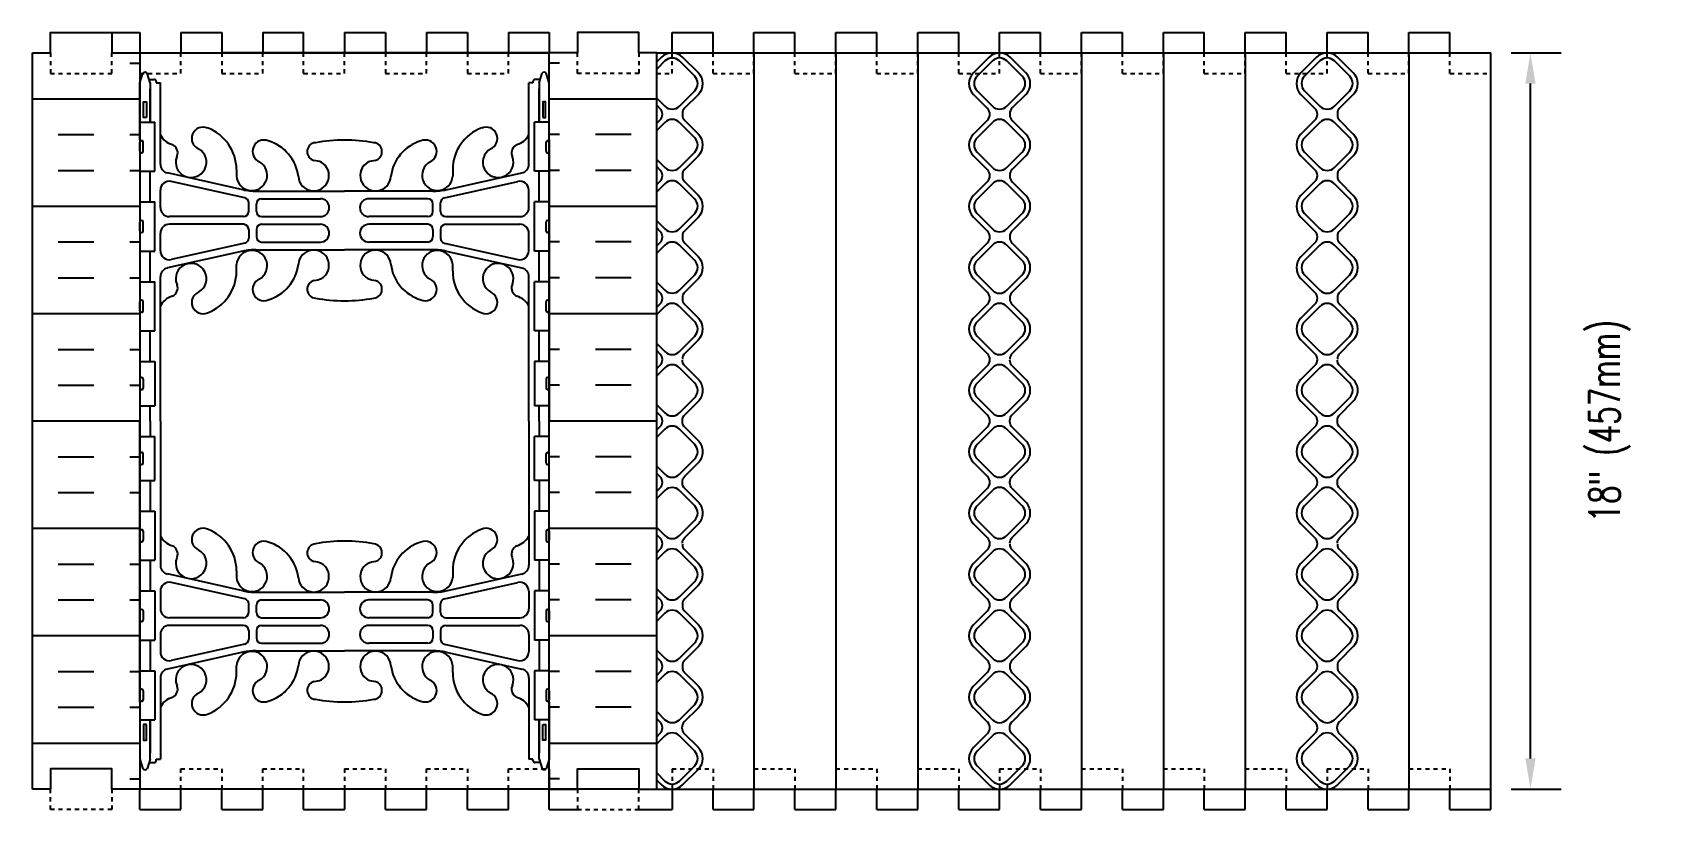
# Model space of a CAD drawing. Header units: inches. Extents: x 307.5 to 354.7, y 90.3 to 146.9.
# Drawn here: x 313.96 to 353.6, y 127.87 to 146.87 of the extents above; entities that cross this region are included whole.
import ezdxf

# ---------------------------------------------------------------- set-up
doc = ezdxf.new("R2010")
doc.units = ezdxf.units.IN
doc.header["$MEASUREMENT"] = 0
doc.linetypes.add('DASHED2', pattern=[0.375, 0.25, -0.125])
for name, color, linetype in [('HATCH', 12, 'Continuous'), ('line25', 2, 'Continuous'), ('LINE50', 5, 'Continuous'), ('LINE8', 8, 'Continuous'), ('LINE9', 9, 'Continuous'), ('TEXT', 4, 'Continuous'), ('Web_Edge', 9, 'Continuous')]:
    doc.layers.add(name, color=color, linetype=linetype)
doc.styles.add('DIM', font='romans.shx', dxfattribs={"width": 0.7})
doc.dimstyles.new('ext_8', dxfattribs={"dimscale": 8, "dimtxt": 0.09375, "dimasz": 0.09375, "dimexe": 0.09375, "dimexo": 0.0625, "dimgap": 0.0625, "dimtad": 1, "dimdec": 1, "dimzin": 3, "dimdsep": 46, "dimlunit": 4, "dimtxsty": 'DIM', "dimcen": 0.09, "dimdle": 0.09375, "dimclrt": 4, "dimadec": 0, "dimazin": 0, "dimtfac": 1, "dimtdec": 1, "dimtmove": 2, "dimatfit": 3, "dimfxl": 0, "dimfrac": 2, "dimtolj": 1, "dimtzin": 0, "dimarcsym": 0})

# ---------------------------------------------------------------- blocks, each defined once
blk = doc.blocks.new('*D25')
at = {"layer": 'Defpoints', "color": 0}
for p in [(349.581, 146.367), (350.548, 146.367), (349.581, 128.367)]:
    blk.add_point(p, dxfattribs=at)
at = {"layer": 'TEXT', "color": 0, "lineweight": -2}
for p, q in [((350.081, 146.367), (351.298, 146.367)), ((350.548, 129.117), (350.548, 145.617)), ((350.081, 128.367), (351.298, 128.367))]:
    blk.add_line(p, q, dxfattribs=at)
at = {"layer": 'TEXT', "color": 0}
for points in [[(350.423, 145.617), (350.673, 145.617), (350.548, 146.367)], [(350.423, 129.117), (350.673, 129.117), (350.548, 128.367)]]:
    blk.add_solid(points, dxfattribs=at)
at = {"layer": 'TEXT', "color": 4, "insert": (352.485, 137.367), "char_height": 0.75, "attachment_point": 5, "rotation": 90, "style": 'DIM'}
blk.add_mtext('\\A1;18" (457mm)', dxfattribs=at)
blk = doc.blocks.new('WEB_INSERT_FRONT')
for p, q in [((-0.265, 8.89), (-0.64, 8.515)), ((0.64, 8.515), (0.265, 8.89)), ((-0.64, 7.985), (-0.297, 7.641)), ((0.309, 7.653), (0.64, 7.985)), ((-0.297, 7.359), (-0.64, 7.015)), ((0.25, 7.512), (0.25, 7.488)), ((0.64, 7.015), (0.309, 7.347)), ((-0.64, 6.485), (-0.297, 6.141)), ((0.309, 6.153), (0.64, 6.485)), ((0.25, 6.012), (0.25, 5.988)), ((-0.297, 5.859), (-0.64, 5.515)), ((0.64, 5.515), (0.309, 5.847)), ((-0.64, 4.985), (-0.297, 4.641)), ((0.309, 4.653), (0.64, 4.985)), ((0.25, 4.512), (0.25, 4.488)), ((-0.297, 4.359), (-0.64, 4.015)), ((0.64, 4.015), (0.309, 4.347)), ((-0.297, 3.141), (-0.64, 3.485)), ((0.309, 3.153), (0.64, 3.485)), ((-0.297, 2.859), (-0.64, 2.515)), ((0.25, 3.012), (0.25, 2.988)), ((0.64, 2.515), (0.309, 2.847)), ((-0.64, 1.985), (-0.297, 1.641)), ((0.309, 1.653), (0.64, 1.985)), ((-0.297, 1.359), (-0.64, 1.015)), ((-0.64, 0.485), (-0.297, 0.141)), ((-0.297, -0.141), (-0.64, -0.485)), ((-0.64, -1.015), (-0.297, -1.359)), ((-0.297, -1.641), (-0.64, -1.985)), ((-0.64, -2.515), (-0.297, -2.859)), ((-0.297, -3.141), (-0.64, -3.485)), ((0.64, -3.485), (0.309, -3.153)), ((-0.64, -4.015), (-0.297, -4.359)), ((0.309, -4.347), (0.64, -4.015)), ((-0.297, -4.641), (-0.64, -4.985)), ((0.25, -4.488), (0.25, -4.512)), ((0.64, -4.985), (0.309, -4.653)), ((-0.64, -5.515), (-0.297, -5.859)), ((0.309, -5.847), (0.64, -5.515)), ((-0.297, -6.141), (-0.64, -6.485)), ((0.25, -5.988), (0.25, -6.012)), ((0.64, -6.485), (0.309, -6.153)), ((-0.64, -7.015), (-0.297, -7.359)), ((0.297, -7.359), (0.64, -7.015)), ((-0.297, -7.641), (-0.64, -7.985)), ((0.64, -7.985), (0.297, -7.641)), ((-0.64, -8.515), (-0.265, -8.89)), ((0.265, -8.89), (0.64, -8.515))]:
    blk.add_line(p, q)
for points in [[(-0.552, 8.073), (-0.177, 7.698, 0.414214), (0.177, 7.698), (0.552, 8.073, 0.414214), (0.552, 8.427), (0.177, 8.802, 0.414214), (-0.177, 8.802), (-0.552, 8.427, 0.414214)], [(-0.552, 6.573), (-0.177, 6.198, 0.414214), (0.177, 6.198), (0.552, 6.573, 0.414214), (0.552, 6.927), (0.177, 7.302, 0.414214), (-0.177, 7.302), (-0.552, 6.927, 0.414214)], [(-0.552, 5.073), (-0.177, 4.698, 0.414214), (0.177, 4.698), (0.552, 5.073, 0.414214), (0.552, 5.427), (0.177, 5.802, 0.414214), (-0.177, 5.802), (-0.552, 5.427, 0.414214)], [(-0.552, 3.573), (-0.177, 3.198, 0.414214), (0.177, 3.198), (0.552, 3.573, 0.414214), (0.552, 3.927), (0.177, 4.302, 0.414214), (-0.177, 4.302), (-0.552, 3.927, 0.414214)], [(-0.552, 3.573), (-0.177, 3.198, 0.414214), (0.177, 3.198), (0.552, 3.573, 0.414214), (0.552, 3.927), (0.177, 4.302, 0.414214), (-0.177, 4.302), (-0.552, 3.927, 0.414214)], [(-0.552, 2.073), (-0.177, 1.698, 0.414214), (0.177, 1.698), (0.552, 2.073, 0.414214), (0.552, 2.427), (0.177, 2.802, 0.414214), (-0.177, 2.802), (-0.552, 2.427, 0.414214)], [(-0.552, 0.573), (-0.177, 0.198, 0.414214), (0.177, 0.198), (0.552, 0.573, 0.414214), (0.552, 0.927), (0.177, 1.302, 0.414214), (-0.177, 1.302), (-0.552, 0.927, 0.414214)], [(-0.552, -0.927), (-0.177, -1.302, 0.414214), (0.177, -1.302), (0.552, -0.927, 0.414214), (0.552, -0.573), (0.177, -0.198, 0.414214), (-0.177, -0.198), (-0.552, -0.573, 0.414214)], [(-0.552, -2.427), (-0.177, -2.802, 0.414214), (0.177, -2.802), (0.552, -2.427, 0.414214), (0.552, -2.073), (0.177, -1.698, 0.414214), (-0.177, -1.698), (-0.552, -2.073, 0.414214)], [(-0.552, -3.927), (-0.177, -4.302, 0.414214), (0.177, -4.302), (0.552, -3.927, 0.414214), (0.552, -3.573), (0.177, -3.198, 0.414214), (-0.177, -3.198), (-0.552, -3.573, 0.414214)], [(-0.552, -5.427), (-0.177, -5.802, 0.414214), (0.177, -5.802), (0.552, -5.427, 0.414214), (0.552, -5.073), (0.177, -4.698, 0.414214), (-0.177, -4.698), (-0.552, -5.073, 0.414214)], [(-0.552, -6.927), (-0.177, -7.302, 0.414214), (0.177, -7.302), (0.552, -6.927, 0.414214), (0.552, -6.573), (0.177, -6.198, 0.414214), (-0.177, -6.198), (-0.552, -6.573, 0.414214)], [(-0.552, -8.427), (-0.177, -8.802, 0.414214), (0.177, -8.802), (0.552, -8.427, 0.414214), (0.552, -8.073), (0.177, -7.698, 0.414214), (-0.177, -7.698), (-0.552, -8.073, 0.414214)]]:
    blk.add_lwpolyline(points, format="xyb", close=True)
blk.add_lwpolyline([(0.25, -2.988, -0.198912), (0.309, -2.847), (0.64, -2.515, 0.414214), (0.64, -1.985), (0.309, -1.653, -0.198912), (0.25, -1.512), (0.25, -1.488, -0.198912), (0.309, -1.347), (0.64, -1.015, 0.414214), (0.64, -0.485), (0.309, -0.153, -0.198912), (0.25, -0.012), (0.25, 0.012, -0.198912), (0.309, 0.153), (0.64, 0.485, 0.414214), (0.64, 1.015), (0.309, 1.347, -0.198912), (0.25, 1.488)], format="xyb")
for centre, radius, start, end in [((0, 8.625), 0.375, 45, 135), ((-0.375, 8.25), 0.375, 135, 225), ((0.375, 8.25), 0.375, 315, 45), ((-0.438, 7.5), 0.2, 315, 45), ((0.45, 7.512), 0.2, 135, 180), ((0.45, 7.488), 0.2, 180, 225), ((-0.375, 6.75), 0.375, 135, 225), ((0.375, 6.75), 0.375, 315, 45), ((-0.438, 6), 0.2, 315, 45), ((0.45, 6.012), 0.2, 135, 180), ((0.45, 5.988), 0.2, 180, 225), ((-0.375, 5.25), 0.375, 135, 225), ((0.375, 5.25), 0.375, 315, 45), ((-0.438, 4.5), 0.2, 315, 45), ((0.45, 4.512), 0.2, 135, 180), ((0.45, 4.488), 0.2, 180, 225), ((-0.375, 3.75), 0.375, 135, 225), ((0.375, 3.75), 0.375, 315, 45), ((-0.438, 3), 0.2, 315, 45), ((0.45, 3.012), 0.2, 135, 180), ((0.45, 2.988), 0.2, 180, 225), ((-0.375, 2.25), 0.375, 135, 225), ((0.375, 2.25), 0.375, 315, 45), ((-0.438, 1.5), 0.2, 315, 45), ((0.45, 1.512), 0.2, 135, 180), ((-0.375, 0.75), 0.375, 135, 225), ((-0.438, 0), 0.2, 315, 45), ((-0.375, -0.75), 0.375, 135, 225), ((-0.438, -1.5), 0.2, 315, 45), ((-0.375, -2.25), 0.375, 135, 225), ((-0.438, -3), 0.2, 315, 45), ((0.45, -3.012), 0.2, 180, 225), ((-0.375, -3.75), 0.375, 135, 225), ((0.375, -3.75), 0.375, 315, 45), ((-0.438, -4.5), 0.2, 315, 45), ((0.45, -4.488), 0.2, 135, 180), ((0.45, -4.512), 0.2, 180, 225), ((-0.375, -5.25), 0.375, 135, 225), ((0.375, -5.25), 0.375, 315, 45), ((-0.438, -6), 0.2, 315, 45), ((0.45, -5.988), 0.2, 135, 180), ((0.45, -6.012), 0.2, 180, 225), ((-0.375, -6.75), 0.375, 135, 225), ((0.375, -6.75), 0.375, 315, 45), ((-0.438, -7.5), 0.2, 315, 45), ((0.438, -7.5), 0.2, 135, 225), ((-0.375, -8.25), 0.375, 135, 225), ((0.375, -8.25), 0.375, 315, 45), ((0, -8.625), 0.375, 225, 315)]:
    blk.add_arc(centre, radius, start, end)

msp = doc.modelspace()

# ---------------------------------------------------------------- hatches: boundary and pattern name
at = {"layer": 'HATCH'}
h = msp.add_hatch(dxfattribs=at)
h.set_pattern_fill('INSUL', color=256, scale=7, style=0)
h.set_pattern_definition([(0, (321.5814, 137.3672), (0, 2.625), []), (0, (321.5814, 138.2422), (0, 2.625), [0.875, -0.875]), (0, (321.5814, 139.1172), (0, 2.625), [0.875, -0.875])])
h.paths.add_polyline_path([(316.581, 146.367), (315.894, 146.367), (315.894, 145.867), (314.394, 145.867), (314.394, 146.367), (313.956, 146.367), (313.956, 128.367), (314.394, 128.367), (314.394, 128.867), (315.894, 128.867), (315.894, 128.367), (316.581, 128.367)])
h = msp.add_hatch(dxfattribs=at)
h.set_pattern_fill('INSUL', color=256, scale=7, angle=180, style=0)
h.set_pattern_definition([(180, (321.5814, 137.3672), (-3e-16, -2.625), []), (180, (321.5814, 136.4922), (-3e-16, -2.625), [0.875, -0.875]), (180, (321.5814, 135.6172), (-3e-16, -2.625), [0.875, -0.875])])
h.paths.add_polyline_path([(326.581, 128.367), (327.269, 128.367), (327.269, 128.867), (328.769, 128.867), (328.769, 128.367), (329.206, 128.367), (329.206, 146.367), (328.769, 146.367), (328.769, 145.867), (327.269, 145.867), (327.269, 146.367), (326.581, 146.367)])

# ---------------------------------------------------------------- linework, layer by layer
for p, q in [((316.581, 146.367), (326.581, 146.367)), ((326.581, 146.367), (318.581, 146.367)), ((329.316, 146.257), (329.206, 146.148)), ((330.222, 145.882), (329.847, 146.257)), ((329.89, 145.02), (330.222, 145.352)), ((329.206, 145.087), (329.285, 145.009)), ((329.285, 144.726), (329.206, 144.648)), ((329.831, 144.879), (329.831, 144.855)), ((330.222, 144.382), (329.89, 144.714)), ((329.206, 143.587), (329.285, 143.509)), ((329.89, 143.52), (330.222, 143.852)), ((329.285, 143.226), (329.206, 143.148)), ((329.831, 143.379), (329.831, 143.355)), ((330.222, 142.882), (329.89, 143.214)), ((329.89, 142.02), (330.222, 142.352)), ((329.206, 142.087), (329.285, 142.009)), ((329.285, 141.726), (329.206, 141.648)), ((329.831, 141.879), (329.831, 141.855)), ((330.222, 141.382), (329.89, 141.714)), ((329.89, 140.52), (330.222, 140.852)), ((329.285, 140.509), (329.206, 140.587)), ((329.831, 140.379), (329.831, 140.355)), ((329.285, 140.226), (329.206, 140.148)), ((330.222, 139.882), (329.89, 140.214)), ((329.89, 139.02), (330.222, 139.352)), ((329.206, 139.087), (329.285, 139.009)), ((329.285, 138.726), (329.206, 138.648)), ((329.206, 137.587), (329.285, 137.509)), ((329.285, 137.226), (329.206, 137.148)), ((329.206, 136.087), (329.285, 136.009)), ((329.285, 135.726), (329.206, 135.648)), ((329.206, 134.587), (329.285, 134.509)), ((329.285, 134.226), (329.206, 134.148)), ((330.222, 133.882), (329.89, 134.214)), ((329.89, 133.02), (330.222, 133.352)), ((329.206, 133.087), (329.285, 133.009)), ((329.831, 132.879), (329.831, 132.855)), ((329.285, 132.726), (329.206, 132.648)), ((330.222, 132.382), (329.89, 132.714)), ((329.89, 131.52), (330.222, 131.852)), ((329.206, 131.587), (329.285, 131.509)), ((329.831, 131.379), (329.831, 131.355)), ((329.285, 131.226), (329.206, 131.148)), ((330.222, 130.882), (329.89, 131.214)), ((329.206, 130.087), (329.285, 130.009)), ((329.878, 130.009), (330.222, 130.352)), ((329.285, 129.726), (329.206, 129.648)), ((330.222, 129.382), (329.878, 129.726)), ((329.206, 128.587), (329.316, 128.477)), ((329.847, 128.477), (330.222, 128.852)), ((326.581, 128.367), (316.581, 128.367)), ((328.769, 128.367), (318.581, 128.367))]:
    msp.add_line(p, q, dxfattribs=at)
for points in [[(329.206, 145.264), (329.405, 145.065, 0.414214), (329.758, 145.065), (330.133, 145.44, 0.414214), (330.133, 145.794), (329.758, 146.169, 0.414214), (329.405, 146.169), (329.206, 145.971)], [(329.206, 143.764), (329.405, 143.565, 0.414214), (329.758, 143.565), (330.133, 143.94, 0.414214), (330.133, 144.294), (329.758, 144.669, 0.414214), (329.405, 144.669), (329.206, 144.471)], [(329.206, 142.264), (329.405, 142.065, 0.414214), (329.758, 142.065), (330.133, 142.44, 0.414214), (330.133, 142.794), (329.758, 143.169, 0.414214), (329.405, 143.169), (329.206, 142.971)], [(329.206, 140.764), (329.405, 140.565, 0.414214), (329.758, 140.565), (330.133, 140.94, 0.414214), (330.133, 141.294), (329.758, 141.669, 0.414214), (329.405, 141.669), (329.206, 141.471)], [(329.206, 140.764), (329.405, 140.565, 0.414214), (329.758, 140.565), (330.133, 140.94, 0.414214), (330.133, 141.294), (329.758, 141.669, 0.414214), (329.405, 141.669), (329.206, 141.471)], [(329.206, 139.264), (329.405, 139.065, 0.414214), (329.758, 139.065), (330.133, 139.44, 0.414214), (330.133, 139.794), (329.758, 140.169, 0.414214), (329.405, 140.169), (329.206, 139.971)], [(329.831, 134.379, -0.198912), (329.89, 134.52), (330.222, 134.852, 0.414214), (330.222, 135.382), (329.89, 135.714, -0.198912), (329.831, 135.855), (329.831, 135.879, -0.198912), (329.89, 136.02), (330.222, 136.352, 0.414214), (330.222, 136.882), (329.89, 137.214, -0.198912), (329.831, 137.355), (329.831, 137.379, -0.198912), (329.89, 137.52), (330.222, 137.852, 0.414214), (330.222, 138.382), (329.89, 138.714, -0.198912), (329.831, 138.855)], [(329.206, 137.764), (329.405, 137.565, 0.414214), (329.758, 137.565), (330.133, 137.94, 0.414214), (330.133, 138.294), (329.758, 138.669, 0.414214), (329.405, 138.669), (329.206, 138.471)], [(329.206, 136.264), (329.405, 136.065, 0.414214), (329.758, 136.065), (330.133, 136.44, 0.414214), (330.133, 136.794), (329.758, 137.169, 0.414214), (329.405, 137.169), (329.206, 136.971)], [(329.206, 134.764), (329.405, 134.565, 0.414214), (329.758, 134.565), (330.133, 134.94, 0.414214), (330.133, 135.294), (329.758, 135.669, 0.414214), (329.405, 135.669), (329.206, 135.471)], [(329.206, 133.264), (329.405, 133.065, 0.414214), (329.758, 133.065), (330.133, 133.44, 0.414214), (330.133, 133.794), (329.758, 134.169, 0.414214), (329.405, 134.169), (329.206, 133.971)], [(329.206, 131.764), (329.405, 131.565, 0.414214), (329.758, 131.565), (330.133, 131.94, 0.414214), (330.133, 132.294), (329.758, 132.669, 0.414214), (329.405, 132.669), (329.206, 132.471)], [(329.206, 130.264), (329.405, 130.065, 0.414214), (329.758, 130.065), (330.133, 130.44, 0.414214), (330.133, 130.794), (329.758, 131.169, 0.414214), (329.405, 131.169), (329.206, 130.971)], [(329.206, 128.764), (329.405, 128.565, 0.414214), (329.758, 128.565), (330.133, 128.94, 0.414214), (330.133, 129.294), (329.758, 129.669, 0.414214), (329.405, 129.669), (329.206, 129.471)]]:
    msp.add_lwpolyline(points, format="xyb", dxfattribs=at)
for centre, radius, start, end in [((329.581, 145.992), 0.375, 45, 135), ((329.956, 145.617), 0.375, 315, 45), ((329.143, 144.867), 0.2, 315, 45), ((330.031, 144.879), 0.2, 135, 180), ((330.031, 144.855), 0.2, 180, 225), ((329.956, 144.117), 0.375, 315, 45), ((329.143, 143.367), 0.2, 315, 45), ((330.031, 143.379), 0.2, 135, 180), ((330.031, 143.355), 0.2, 180, 225), ((329.956, 142.617), 0.375, 315, 45), ((329.143, 141.867), 0.2, 315, 45), ((330.031, 141.879), 0.2, 135, 180), ((330.031, 141.855), 0.2, 180, 225), ((329.956, 141.117), 0.375, 315, 45), ((329.143, 140.367), 0.2, 315, 45), ((330.031, 140.379), 0.2, 135, 180), ((330.031, 140.355), 0.2, 180, 225), ((329.956, 139.617), 0.375, 315, 45), ((329.143, 138.867), 0.2, 315, 45), ((330.031, 138.879), 0.2, 135, 180), ((329.143, 137.367), 0.2, 315, 45), ((329.143, 135.867), 0.2, 315, 45), ((329.143, 134.367), 0.2, 315, 45), ((330.031, 134.355), 0.2, 180, 225), ((329.956, 133.617), 0.375, 315, 45), ((329.143, 132.867), 0.2, 315, 45), ((330.031, 132.879), 0.2, 135, 180), ((330.031, 132.855), 0.2, 180, 225), ((329.956, 132.117), 0.375, 315, 45), ((329.143, 131.367), 0.2, 315, 45), ((330.031, 131.379), 0.2, 135, 180), ((330.031, 131.355), 0.2, 180, 225), ((329.956, 130.617), 0.375, 315, 45), ((329.143, 129.867), 0.2, 315, 45), ((330.02, 129.867), 0.2, 135, 225), ((329.956, 129.117), 0.375, 315, 45), ((329.581, 128.742), 0.375, 225, 315)]:
    msp.add_arc(centre, radius, start, end, dxfattribs=at)
at = {"layer": 'line25'}
for p, q in [((316.581, 146.367), (316.581, 128.367)), ((326.581, 128.367), (326.581, 146.367)), ((331.581, 146.367), (331.581, 128.367)), ((333.581, 146.367), (333.581, 128.367)), ((335.581, 146.367), (335.581, 128.367)), ((339.581, 146.367), (339.581, 128.367)), ((341.581, 146.367), (341.581, 128.367)), ((343.581, 146.367), (343.581, 128.367)), ((347.581, 146.367), (347.581, 128.367)), ((316.581, 144.672), (316.946, 144.672)), ((316.946, 143.472), (316.946, 144.672)), ((326.581, 144.672), (326.216, 144.672)), ((326.216, 143.472), (326.216, 144.672)), ((316.581, 143.472), (316.946, 143.472)), ((326.581, 143.472), (326.216, 143.472)), ((316.581, 142.722), (316.946, 142.722)), ((316.946, 141.522), (316.946, 142.722)), ((326.581, 142.722), (326.216, 142.722)), ((326.216, 141.522), (326.216, 142.722)), ((316.581, 141.522), (316.946, 141.522)), ((326.581, 141.522), (326.216, 141.522)), ((316.581, 140.772), (316.946, 140.772)), ((316.946, 139.572), (316.946, 140.772)), ((326.581, 140.772), (326.216, 140.772)), ((326.216, 139.572), (326.216, 140.772)), ((316.581, 139.572), (316.946, 139.572)), ((326.581, 139.572), (326.216, 139.572)), ((316.581, 138.822), (316.946, 138.822)), ((316.946, 138.822), (316.946, 137.742)), ((326.581, 138.822), (326.216, 138.822)), ((326.216, 138.822), (326.216, 137.742)), ((316.581, 137.742), (316.946, 137.742)), ((326.581, 137.742), (326.216, 137.742)), ((316.581, 136.992), (316.946, 136.992)), ((316.946, 135.912), (316.946, 136.992)), ((326.581, 136.992), (326.216, 136.992)), ((326.216, 135.912), (326.216, 136.992)), ((316.581, 135.912), (316.946, 135.912)), ((326.581, 135.912), (326.216, 135.912)), ((316.581, 135.162), (316.946, 135.162)), ((316.946, 135.162), (316.946, 133.962)), ((326.581, 135.162), (326.216, 135.162)), ((326.216, 135.162), (326.216, 133.962)), ((316.581, 133.962), (316.946, 133.962)), ((326.581, 133.962), (326.216, 133.962)), ((316.581, 133.212), (316.946, 133.212)), ((316.946, 133.212), (316.946, 132.012)), ((326.581, 133.212), (326.216, 133.212)), ((326.216, 133.212), (326.216, 132.012)), ((316.581, 132.012), (316.946, 132.012)), ((326.581, 132.012), (326.216, 132.012)), ((316.581, 131.262), (316.946, 131.262)), ((316.946, 131.262), (316.946, 130.062)), ((326.581, 131.262), (326.216, 131.262)), ((326.216, 131.262), (326.216, 130.062)), ((316.581, 130.062), (316.946, 130.062)), ((326.581, 130.062), (326.216, 130.062))]:
    msp.add_line(p, q, dxfattribs=at)
at = {"layer": 'LINE50'}
for p, q in [((313.956, 128.367), (313.956, 146.367)), ((329.206, 146.367), (349.581, 146.367)), ((329.206, 128.367), (329.206, 146.367)), ((329.206, 128.367), (329.206, 146.367)), ((349.581, 128.367), (349.581, 146.367)), ((329.206, 128.367), (349.581, 128.367))]:
    msp.add_line(p, q, dxfattribs=at)
for points in [[(313.956, 146.367), (314.394, 146.367), (314.394, 146.867), (315.894, 146.867), (315.894, 146.367), (316.581, 146.367)], [(329.206, 146.367), (328.769, 146.367), (328.769, 146.867), (327.269, 146.867), (327.269, 146.367), (326.581, 146.367)], [(316.581, 128.367), (315.894, 128.367), (315.894, 128.867), (314.394, 128.867), (314.394, 128.367), (313.956, 128.367)], [(326.581, 128.367), (327.269, 128.367), (327.269, 128.867), (328.769, 128.867), (328.769, 128.367), (329.206, 128.367)]]:
    msp.add_lwpolyline(points, dxfattribs=at)
at = {"layer": 'LINE8'}
for p, q in [((315.894, 146.867), (316.581, 146.867)), ((316.581, 146.867), (316.581, 146.367)), ((317.581, 146.867), (318.581, 146.867)), ((317.581, 146.867), (317.581, 146.367)), ((318.581, 146.867), (318.581, 146.367)), ((319.581, 146.867), (319.581, 146.367)), ((319.581, 146.867), (320.581, 146.867)), ((320.581, 146.367), (320.581, 146.867)), ((321.581, 146.867), (321.581, 146.367)), ((321.581, 146.867), (322.581, 146.867)), ((322.581, 146.867), (322.581, 146.367)), ((323.581, 146.867), (323.581, 146.367)), ((323.581, 146.867), (324.581, 146.867)), ((324.581, 146.867), (324.581, 146.367)), ((325.581, 146.867), (325.581, 146.367)), ((325.581, 146.867), (326.581, 146.867)), ((326.581, 146.867), (326.581, 146.367)), ((326.581, 128.867), (326.581, 128.367)), ((316.581, 127.867), (316.581, 128.367)), ((317.581, 127.867), (317.581, 128.367)), ((318.581, 127.867), (318.581, 128.367)), ((319.581, 127.867), (319.581, 128.367)), ((320.581, 127.867), (320.581, 128.367)), ((321.581, 128.367), (321.581, 127.867)), ((322.581, 127.867), (322.581, 128.367)), ((323.581, 127.867), (323.581, 128.367)), ((324.581, 127.867), (324.581, 128.367)), ((325.581, 127.867), (325.581, 128.367)), ((326.581, 127.867), (326.581, 128.367)), ((316.581, 127.867), (317.581, 127.867)), ((318.581, 127.867), (319.581, 127.867)), ((320.581, 127.867), (321.581, 127.867)), ((322.581, 127.867), (323.581, 127.867)), ((324.581, 127.867), (325.581, 127.867)), ((326.581, 127.867), (327.269, 127.867))]:
    msp.add_line(p, q, dxfattribs=at)
at = {"layer": 'LINE8', "linetype": 'DASHED2', "ltscale": 0.15}
for p, q in [((317.581, 145.867), (317.581, 146.367)), ((318.581, 146.367), (318.581, 145.867)), ((319.581, 145.867), (319.581, 146.367)), ((320.581, 145.867), (320.581, 146.367)), ((321.581, 145.867), (321.581, 146.367)), ((322.581, 146.367), (322.581, 145.867)), ((323.581, 145.867), (323.581, 146.367)), ((324.581, 146.367), (324.581, 145.867)), ((325.581, 145.867), (325.581, 146.367)), ((316.581, 145.867), (317.581, 145.867)), ((318.581, 145.867), (319.581, 145.867)), ((320.581, 145.867), (321.581, 145.867)), ((322.581, 145.867), (323.581, 145.867)), ((324.581, 145.867), (325.581, 145.867)), ((317.581, 128.867), (318.581, 128.867)), ((317.581, 128.367), (317.581, 128.867)), ((318.581, 128.867), (318.581, 128.367)), ((319.581, 128.867), (320.581, 128.867)), ((319.581, 128.367), (319.581, 128.867)), ((320.581, 128.367), (320.581, 128.867)), ((321.581, 128.867), (322.581, 128.867)), ((321.581, 128.867), (321.581, 128.367)), ((322.581, 128.867), (322.581, 128.367)), ((323.581, 128.867), (324.581, 128.867)), ((323.581, 128.367), (323.581, 128.867)), ((324.581, 128.867), (324.581, 128.367)), ((325.581, 128.867), (326.581, 128.867)), ((325.581, 128.367), (325.581, 128.867))]:
    msp.add_line(p, q, dxfattribs=at)
at = {"layer": 'LINE9'}
for p, q in [((329.581, 146.867), (330.581, 146.867)), ((329.581, 146.367), (329.581, 146.867)), ((330.581, 146.367), (330.581, 146.867)), ((331.581, 146.367), (331.581, 146.867)), ((331.581, 146.867), (332.581, 146.867)), ((332.581, 146.367), (332.581, 146.867)), ((333.581, 146.367), (333.581, 146.867)), ((333.581, 146.867), (334.581, 146.867)), ((334.581, 146.367), (334.581, 146.867)), ((335.581, 146.367), (335.581, 146.867)), ((335.581, 146.867), (336.581, 146.867)), ((336.581, 146.367), (336.581, 146.867)), ((337.581, 146.367), (337.581, 146.867)), ((337.581, 146.867), (338.581, 146.867)), ((338.581, 146.367), (338.581, 146.867)), ((339.581, 146.367), (339.581, 146.867)), ((339.581, 146.867), (340.581, 146.867)), ((340.581, 146.367), (340.581, 146.867)), ((341.581, 146.367), (341.581, 146.867)), ((341.581, 146.867), (342.581, 146.867)), ((342.581, 146.367), (342.581, 146.867)), ((343.581, 146.367), (343.581, 146.867)), ((343.581, 146.867), (344.581, 146.867)), ((344.581, 146.367), (344.581, 146.867)), ((345.581, 146.867), (346.581, 146.867)), ((345.581, 146.367), (345.581, 146.867)), ((346.581, 146.367), (346.581, 146.867)), ((347.581, 146.867), (348.581, 146.867)), ((347.581, 146.367), (347.581, 146.867)), ((348.581, 146.367), (348.581, 146.867)), ((316.581, 143.962), (316.581, 144.182)), ((316.581, 144.127), (316.581, 144.127)), ((316.581, 144.017), (316.581, 144.017)), ((316.621, 144.222), (316.621, 144.222)), ((316.621, 143.922), (316.621, 143.922)), ((316.661, 143.962), (316.661, 144.182)), ((326.501, 143.962), (326.501, 144.182)), ((326.541, 144.222), (326.541, 144.222)), ((326.541, 143.922), (326.541, 143.922)), ((326.581, 143.962), (326.581, 144.182)), ((326.581, 144.127), (326.581, 144.127)), ((326.581, 144.017), (326.581, 144.017)), ((316.581, 142.012), (316.581, 142.232)), ((316.581, 142.177), (316.581, 142.177)), ((316.581, 142.067), (316.581, 142.067)), ((316.621, 142.272), (316.621, 142.272)), ((316.621, 141.972), (316.621, 141.972)), ((316.661, 142.012), (316.661, 142.232)), ((326.501, 142.012), (326.501, 142.232)), ((326.541, 142.272), (326.541, 142.272)), ((326.541, 141.972), (326.541, 141.972)), ((326.581, 142.012), (326.581, 142.232)), ((326.581, 142.177), (326.581, 142.177)), ((326.581, 142.067), (326.581, 142.067)), ((316.581, 140.062), (316.581, 140.282)), ((316.581, 140.227), (316.581, 140.227)), ((316.581, 140.117), (316.581, 140.117)), ((316.621, 140.322), (316.621, 140.322)), ((316.621, 140.022), (316.621, 140.022)), ((316.661, 140.062), (316.661, 140.282)), ((326.501, 140.062), (326.501, 140.282)), ((326.541, 140.322), (326.541, 140.322)), ((326.541, 140.022), (326.541, 140.022)), ((326.581, 140.062), (326.581, 140.282)), ((326.581, 140.227), (326.581, 140.227)), ((326.581, 140.117), (326.581, 140.117)), ((316.581, 138.392), (316.581, 138.172)), ((316.621, 138.432), (316.621, 138.432)), ((316.661, 138.392), (316.661, 138.172)), ((326.501, 138.392), (326.501, 138.172)), ((326.541, 138.432), (326.541, 138.432)), ((326.581, 138.392), (326.581, 138.172)), ((316.581, 138.337), (316.581, 138.337)), ((316.581, 138.227), (316.581, 138.227)), ((316.621, 138.132), (316.621, 138.132)), ((326.541, 138.132), (326.541, 138.132)), ((326.581, 138.337), (326.581, 138.337)), ((326.581, 138.227), (326.581, 138.227)), ((316.581, 136.342), (316.581, 136.562)), ((316.581, 136.507), (316.581, 136.507)), ((316.581, 136.397), (316.581, 136.397)), ((316.621, 136.602), (316.621, 136.602)), ((316.661, 136.342), (316.661, 136.562)), ((326.501, 136.342), (326.501, 136.562)), ((326.541, 136.602), (326.541, 136.602)), ((326.581, 136.342), (326.581, 136.562)), ((326.581, 136.507), (326.581, 136.507)), ((326.581, 136.397), (326.581, 136.397)), ((316.621, 136.302), (316.621, 136.302)), ((326.541, 136.302), (326.541, 136.302)), ((316.581, 134.672), (316.581, 134.452)), ((316.581, 134.617), (316.581, 134.617)), ((316.581, 134.507), (316.581, 134.507)), ((316.621, 134.712), (316.621, 134.712)), ((316.621, 134.412), (316.621, 134.412)), ((316.661, 134.672), (316.661, 134.452)), ((326.501, 134.672), (326.501, 134.452)), ((326.541, 134.712), (326.541, 134.712)), ((326.541, 134.412), (326.541, 134.412)), ((326.581, 134.672), (326.581, 134.452)), ((326.581, 134.617), (326.581, 134.617)), ((326.581, 134.507), (326.581, 134.507)), ((316.581, 132.722), (316.581, 132.502)), ((316.581, 132.667), (316.581, 132.667)), ((316.581, 132.557), (316.581, 132.557)), ((316.621, 132.462), (316.621, 132.462)), ((316.661, 132.722), (316.661, 132.502)), ((326.501, 132.722), (326.501, 132.502)), ((326.541, 132.462), (326.541, 132.462)), ((326.581, 132.722), (326.581, 132.502)), ((326.581, 132.667), (326.581, 132.667)), ((326.581, 132.557), (326.581, 132.557)), ((316.581, 130.772), (316.581, 130.552)), ((316.581, 130.717), (316.581, 130.717)), ((316.581, 130.607), (316.581, 130.607)), ((316.621, 130.812), (316.621, 130.812)), ((316.621, 130.512), (316.621, 130.512)), ((316.661, 130.772), (316.661, 130.552)), ((326.501, 130.772), (326.501, 130.552)), ((326.541, 130.812), (326.541, 130.812)), ((326.541, 130.512), (326.541, 130.512)), ((326.581, 130.772), (326.581, 130.552)), ((326.581, 130.717), (326.581, 130.717)), ((326.581, 130.607), (326.581, 130.607)), ((329.581, 128.367), (329.581, 127.867)), ((330.581, 127.867), (330.581, 128.367)), ((331.581, 127.867), (331.581, 128.367)), ((332.581, 127.867), (332.581, 128.367)), ((333.581, 127.867), (333.581, 128.367)), ((334.581, 127.867), (334.581, 128.367)), ((335.581, 127.867), (335.581, 128.367)), ((336.581, 127.867), (336.581, 128.367)), ((337.581, 127.867), (337.581, 128.367)), ((338.581, 127.867), (338.581, 128.367)), ((339.581, 127.867), (339.581, 128.367)), ((340.581, 127.867), (340.581, 128.367)), ((341.581, 127.867), (341.581, 128.367)), ((342.581, 127.867), (342.581, 128.367)), ((343.581, 127.867), (343.581, 128.367)), ((344.581, 127.867), (344.581, 128.367)), ((345.581, 127.867), (345.581, 128.367)), ((346.581, 127.867), (346.581, 128.367)), ((347.581, 127.867), (347.581, 128.367)), ((348.581, 127.867), (348.581, 128.367)), ((349.581, 127.867), (349.581, 128.367)), ((328.769, 127.867), (329.581, 127.867)), ((329.206, 127.867), (329.581, 127.867)), ((330.581, 127.867), (331.581, 127.867)), ((332.581, 127.867), (333.581, 127.867)), ((334.581, 127.867), (335.581, 127.867)), ((336.581, 127.867), (337.581, 127.867)), ((338.581, 127.867), (339.581, 127.867)), ((340.581, 127.867), (341.581, 127.867)), ((342.581, 127.867), (343.581, 127.867)), ((344.581, 127.867), (345.581, 127.867)), ((346.581, 127.867), (347.581, 127.867)), ((348.581, 127.867), (349.581, 127.867))]:
    msp.add_line(p, q, dxfattribs=at)
at = {"layer": 'LINE9', "linetype": 'DASHED2', "ltscale": 0.15}
for p, q in [((329.581, 145.867), (329.581, 146.367)), ((330.581, 145.867), (330.581, 146.367)), ((331.581, 145.867), (331.581, 146.367)), ((332.581, 145.867), (332.581, 146.367)), ((333.581, 145.867), (333.581, 146.367)), ((334.581, 145.867), (334.581, 146.367)), ((335.581, 145.867), (335.581, 146.367)), ((336.581, 145.867), (336.581, 146.367)), ((337.581, 145.867), (337.581, 146.367)), ((338.581, 145.867), (338.581, 146.367)), ((339.581, 145.867), (339.581, 146.367)), ((340.581, 145.867), (340.581, 146.367)), ((341.581, 145.867), (341.581, 146.367)), ((342.581, 145.867), (342.581, 146.367)), ((343.581, 145.867), (343.581, 146.367)), ((344.581, 145.867), (344.581, 146.367)), ((345.581, 145.867), (345.581, 146.367)), ((346.581, 145.867), (346.581, 146.367)), ((347.581, 145.867), (347.581, 146.367)), ((348.581, 145.867), (348.581, 146.367)), ((349.581, 145.867), (349.581, 146.367)), ((329.206, 145.867), (329.581, 145.867)), ((330.581, 145.867), (331.581, 145.867)), ((332.581, 145.867), (333.581, 145.867)), ((334.581, 145.867), (335.581, 145.867)), ((336.581, 145.867), (337.581, 145.867)), ((338.581, 145.867), (339.581, 145.867)), ((340.581, 145.867), (341.581, 145.867)), ((342.581, 145.867), (343.581, 145.867)), ((344.581, 145.867), (345.581, 145.867)), ((346.581, 145.867), (347.581, 145.867)), ((348.581, 145.867), (349.581, 145.867)), ((329.581, 128.867), (329.581, 128.367)), ((329.581, 128.867), (330.581, 128.867)), ((330.581, 128.867), (330.581, 128.367)), ((331.581, 128.867), (332.581, 128.867)), ((331.581, 128.867), (331.581, 128.367)), ((332.581, 128.867), (332.581, 128.367)), ((333.581, 128.867), (334.581, 128.867)), ((333.581, 128.867), (333.581, 128.367)), ((334.581, 128.867), (334.581, 128.367)), ((335.581, 128.867), (335.581, 128.367)), ((335.581, 128.867), (336.581, 128.867)), ((336.581, 128.867), (336.581, 128.367)), ((337.581, 128.867), (337.581, 128.367)), ((337.581, 128.867), (338.581, 128.867)), ((338.581, 128.867), (338.581, 128.367)), ((339.581, 128.867), (340.581, 128.867)), ((339.581, 128.867), (339.581, 128.367)), ((340.581, 128.867), (340.581, 128.367)), ((341.581, 128.867), (342.581, 128.867)), ((341.581, 128.867), (341.581, 128.367)), ((342.581, 128.867), (342.581, 128.367)), ((343.581, 128.867), (343.581, 128.367)), ((343.581, 128.867), (344.581, 128.867)), ((344.581, 128.867), (344.581, 128.367)), ((345.581, 128.867), (345.581, 128.367)), ((345.581, 128.867), (346.581, 128.867)), ((346.581, 128.867), (346.581, 128.367)), ((347.581, 128.867), (347.581, 128.367)), ((347.581, 128.867), (348.581, 128.867)), ((348.581, 128.867), (348.581, 128.367))]:
    msp.add_line(p, q, dxfattribs=at)
for points in [[(313.956, 146.367), (314.394, 146.367), (314.394, 145.867), (315.894, 145.867), (315.894, 146.367), (316.581, 146.367)], [(329.206, 146.367), (328.769, 146.367), (328.769, 145.867), (327.269, 145.867), (327.269, 146.367), (326.581, 146.367)], [(316.581, 128.367), (315.894, 128.367), (315.894, 127.867), (314.394, 127.867), (314.394, 128.367), (313.956, 128.367)], [(326.581, 128.367), (327.269, 128.367), (327.269, 127.867), (328.769, 127.867), (328.769, 128.367), (329.206, 128.367)]]:
    msp.add_lwpolyline(points, dxfattribs=at)
at = {"layer": 'LINE9'}
for centre, start, end in [((316.621, 144.182), 90, 180), ((316.621, 143.962), 180, 270), ((316.621, 144.182), 360, 90), ((316.621, 143.962), 270, 0), ((326.541, 144.182), 90, 180), ((326.541, 143.962), 180, 270), ((326.541, 144.182), 0, 90), ((326.541, 143.962), 270, 0), ((316.621, 142.232), 90, 180), ((316.621, 142.012), 180, 270), ((316.621, 142.232), 360, 90), ((316.621, 142.012), 270, 0), ((326.541, 142.232), 90, 180), ((326.541, 142.012), 180, 270), ((326.541, 142.232), 0, 90), ((326.541, 142.012), 270, 0), ((316.621, 140.282), 90, 180), ((316.621, 140.062), 180, 270), ((316.621, 140.282), 360, 90), ((316.621, 140.062), 270, 0), ((326.541, 140.282), 90, 180), ((326.541, 140.062), 180, 270), ((326.541, 140.282), 0, 90), ((326.541, 140.062), 270, 0), ((316.621, 138.392), 90, 180), ((316.621, 138.392), 0, 90), ((326.541, 138.392), 90, 180), ((326.541, 138.392), 360, 90), ((316.621, 138.172), 180, 270), ((316.621, 138.172), 270, 0), ((326.541, 138.172), 180, 270), ((326.541, 138.172), 270, 0), ((316.621, 136.562), 90, 180), ((316.621, 136.562), 360, 90), ((326.541, 136.562), 90, 180), ((326.541, 136.562), 0, 90), ((316.621, 136.342), 180, 270), ((316.621, 136.342), 270, 0), ((326.541, 136.342), 180, 270), ((326.541, 136.342), 270, 0), ((316.621, 134.672), 90, 180), ((316.621, 134.452), 180, 270), ((316.621, 134.672), 0, 90), ((316.621, 134.452), 270, 0), ((326.541, 134.672), 90, 180), ((326.541, 134.452), 180, 270), ((326.541, 134.672), 360, 90), ((326.541, 134.452), 270, 0), ((316.621, 132.722), 90, 180), ((316.621, 132.502), 180, 270), ((316.621, 132.722), 0, 90), ((316.621, 132.502), 270, 0), ((326.541, 132.722), 90, 180), ((326.541, 132.502), 180, 270), ((326.541, 132.722), 360, 90), ((326.541, 132.502), 270, 0), ((316.621, 130.772), 90, 180), ((316.621, 130.552), 180, 270), ((316.621, 130.772), 0, 90), ((316.621, 130.552), 270, 0), ((326.541, 130.772), 90, 180), ((326.541, 130.552), 180, 270), ((326.541, 130.772), 360, 90), ((326.541, 130.552), 270, 0)]:
    msp.add_arc(centre, 0.04, start, end, dxfattribs=at)
at = {"layer": 'Web_Edge'}
for p, q in [((316.581, 145.638), (316.656, 145.868)), ((316.831, 145.638), (316.756, 145.868)), ((316.805, 145.718), (316.931, 145.718)), ((316.831, 145.638), (316.831, 144.672)), ((316.981, 145.668), (316.981, 145.668)), ((316.981, 145.668), (316.981, 145.638)), ((316.981, 145.638), (317.081, 145.638)), ((317.081, 143.648), (317.081, 145.638)), ((326.181, 145.638), (326.081, 145.638)), ((326.081, 143.648), (326.081, 145.638)), ((326.181, 145.668), (326.181, 145.638)), ((326.181, 145.668), (326.181, 145.668)), ((326.357, 145.718), (326.231, 145.718)), ((326.331, 145.638), (326.406, 145.868)), ((326.331, 145.638), (326.331, 144.672)), ((326.581, 145.638), (326.506, 145.868)), ((317.48, 143.825), (317.492, 143.847)), ((325.683, 143.825), (325.671, 143.847)), ((319.097, 143.023), (317.252, 143.434)), ((319.14, 142.824), (317.348, 143.226)), ((318.941, 143.515), (318.941, 143.35)), ((324.023, 142.824), (325.815, 143.226)), ((324.066, 143.023), (325.91, 143.434)), ((324.222, 143.515), (324.222, 143.35)), ((317.081, 142.584), (317.081, 143.012)), ((319.423, 142.987), (321.581, 142.987)), ((319.55, 142.8), (320.99, 142.8)), ((323.739, 142.987), (321.581, 142.987)), ((323.613, 142.8), (322.173, 142.8)), ((326.081, 142.584), (326.081, 143.012)), ((319.113, 142.365), (317.3, 142.365)), ((319.238, 142.49), (319.238, 142.702)), ((319.425, 142.491), (319.425, 142.675)), ((319.55, 142.366), (320.99, 142.366)), ((323.613, 142.366), (322.173, 142.366)), ((323.738, 142.491), (323.738, 142.675)), ((323.925, 142.49), (323.925, 142.702)), ((324.05, 142.365), (325.863, 142.365)), ((317.081, 141.53), (317.081, 141.958)), ((319.113, 142.177), (317.3, 142.177)), ((319.238, 142.052), (319.238, 141.84)), ((319.425, 142.051), (319.425, 141.867)), ((319.55, 142.176), (320.99, 142.176)), ((323.613, 142.176), (322.173, 142.176)), ((323.738, 142.051), (323.738, 141.867)), ((323.925, 142.052), (323.925, 141.84)), ((324.05, 142.177), (325.863, 142.177)), ((326.081, 141.53), (326.081, 141.958)), ((319.14, 141.718), (317.348, 141.316)), ((319.423, 141.555), (321.581, 141.555)), ((319.55, 141.742), (320.99, 141.742)), ((323.739, 141.555), (321.581, 141.555)), ((323.613, 141.742), (322.173, 141.742)), ((324.023, 141.718), (325.815, 141.316)), ((319.097, 141.519), (317.252, 141.108)), ((318.941, 141.027), (318.941, 141.192)), ((324.066, 141.519), (325.91, 141.108)), ((324.222, 141.027), (324.222, 141.192)), ((317.081, 137.367), (317.081, 140.894)), ((326.081, 137.367), (326.081, 140.894)), ((317.48, 140.717), (317.492, 140.696)), ((325.683, 140.717), (325.671, 140.696)), ((317.081, 137.367), (317.081, 133.84)), ((326.081, 137.367), (326.081, 133.84)), ((317.48, 134.018), (317.492, 134.039)), ((325.683, 134.018), (325.671, 134.039)), ((319.097, 133.215), (317.252, 133.627)), ((318.941, 133.707), (318.941, 133.542)), ((324.066, 133.215), (325.91, 133.627)), ((324.222, 133.707), (324.222, 133.542)), ((319.14, 133.017), (317.348, 133.418)), ((324.023, 133.017), (325.815, 133.418)), ((317.081, 133.205), (317.081, 132.776)), ((319.238, 132.682), (319.238, 132.895)), ((319.423, 133.179), (321.581, 133.179)), ((319.425, 132.683), (319.425, 132.867)), ((319.55, 132.992), (320.99, 132.992)), ((323.739, 133.179), (321.581, 133.179)), ((323.613, 132.992), (322.173, 132.992)), ((323.738, 132.683), (323.738, 132.867)), ((323.925, 132.682), (323.925, 132.895)), ((326.081, 133.205), (326.081, 132.776)), ((319.113, 132.557), (317.3, 132.557)), ((319.55, 132.558), (320.99, 132.558)), ((323.613, 132.558), (322.173, 132.558)), ((324.05, 132.557), (325.863, 132.557)), ((317.081, 132.151), (317.081, 131.722)), ((319.113, 132.369), (317.3, 132.369)), ((319.238, 132.244), (319.238, 132.032)), ((319.425, 132.243), (319.425, 132.059)), ((319.55, 132.368), (320.99, 132.368)), ((323.613, 132.368), (322.173, 132.368)), ((323.738, 132.243), (323.738, 132.059)), ((323.925, 132.244), (323.925, 132.032)), ((324.05, 132.369), (325.863, 132.369)), ((326.081, 132.151), (326.081, 131.722)), ((319.097, 131.712), (317.252, 131.3)), ((319.14, 131.91), (317.348, 131.509)), ((319.423, 131.748), (321.581, 131.748)), ((319.55, 131.934), (320.99, 131.934)), ((323.739, 131.748), (321.581, 131.748)), ((323.613, 131.934), (322.173, 131.934)), ((324.023, 131.91), (325.815, 131.509)), ((324.066, 131.712), (325.91, 131.3)), ((318.941, 131.22), (318.941, 131.385)), ((324.222, 131.22), (324.222, 131.385)), ((317.081, 131.086), (317.081, 129.096)), ((317.48, 130.909), (317.492, 130.888)), ((325.683, 130.909), (325.671, 130.888)), ((326.081, 131.086), (326.081, 129.096)), ((316.831, 129.096), (316.831, 130.062)), ((326.331, 129.096), (326.331, 130.062)), ((316.581, 129.096), (316.656, 128.866)), ((316.831, 129.096), (316.756, 128.866)), ((316.805, 129.016), (316.931, 129.016)), ((316.981, 129.066), (316.981, 129.096)), ((316.981, 129.096), (317.081, 129.096)), ((316.981, 129.066), (316.981, 129.066)), ((326.181, 129.096), (326.081, 129.096)), ((326.181, 129.066), (326.181, 129.096)), ((326.181, 129.066), (326.181, 129.066)), ((326.357, 129.016), (326.231, 129.016)), ((326.331, 129.096), (326.406, 128.866)), ((326.581, 129.096), (326.506, 128.866))]:
    msp.add_line(p, q, dxfattribs=at)
for points in [[(316.581, 144.238), (316.581, 145.638)], [(326.581, 144.238), (326.581, 145.638)], [(316.831, 144.672), (316.831, 145.488)], [(326.331, 144.672), (326.331, 145.488)], [(316.581, 144.238), (316.581, 137.367)], [(326.581, 144.238), (326.581, 137.367)], [(316.831, 142.722), (316.831, 143.472)], [(326.331, 142.722), (326.331, 143.472)], [(316.831, 140.772), (316.831, 141.522)], [(326.331, 140.772), (326.331, 141.522)], [(316.831, 138.822), (316.831, 139.572)], [(326.331, 138.822), (326.331, 139.572)], [(316.831, 137.367), (316.831, 137.742)], [(326.331, 137.367), (326.331, 137.742)], [(316.581, 130.496), (316.581, 137.367)], [(316.831, 137.367), (316.831, 136.992)], [(326.331, 137.367), (326.331, 136.992)], [(326.581, 130.496), (326.581, 137.367)], [(316.831, 135.912), (316.831, 135.162)], [(326.331, 135.912), (326.331, 135.162)], [(316.831, 133.962), (316.831, 133.212)], [(326.331, 133.962), (326.331, 133.212)], [(316.831, 132.012), (316.831, 131.262)], [(326.331, 132.012), (326.331, 131.262)], [(316.581, 130.496), (316.581, 129.096)], [(326.581, 130.496), (326.581, 129.096)], [(316.831, 130.062), (316.831, 129.246)], [(326.331, 130.062), (326.331, 129.246)]]:
    msp.add_lwpolyline(points, dxfattribs=at)
for points in [[(316.741, 144.788), (316.671, 144.788), (316.671, 145.168), (316.741, 145.168)], [(326.421, 144.788), (326.491, 144.788), (326.491, 145.168), (326.421, 145.168)], [(316.741, 129.946), (316.671, 129.946), (316.671, 129.566), (316.741, 129.566)], [(326.421, 129.946), (326.491, 129.946), (326.491, 129.566), (326.421, 129.566)]]:
    msp.add_lwpolyline(points, close=True, dxfattribs=at)
for centre, radius, start, end in [((316.706, 145.842), 0.0567, 28.0725, 151.9275), ((316.931, 145.668), 0.05, 0, 90), ((326.231, 145.668), 0.05, 90, 180), ((326.456, 145.842), 0.0567, 28.0725, 151.9275), ((317.491, 144.571), 0.46, 207.0357, 255.2839), ((318.125, 144.275), 0.277, 67.32, 247.32), ((317.849, 143.508), 1.092, 0.3332, 69.4825), ((325.313, 143.508), 1.092, 110.5175, 179.6668), ((325.037, 144.275), 0.277, 292.68, 112.68), ((325.671, 144.571), 0.46, 284.7161, 332.9643), ((317.275, 143.92), 0.229, 341.3533, 64.2216), ((317.831, 143.695), 0.375, 159.6243, 60.0685), ((319.608, 143.958), 0.277, 67.32, 247.32), ((319.424, 143.221), 1.034, 6.6669, 73.6635), ((320.887, 143.953), 0.22, 95.1835, 255.7396), ((321.564, 140.459), 3.777, 89.7394, 100.6275), ((321.599, 140.459), 3.777, 79.3725, 90.2606), ((322.275, 143.953), 0.22, 284.2604, 84.8165), ((323.738, 143.221), 1.034, 106.3365, 173.3331), ((323.554, 143.958), 0.277, 292.68, 112.68), ((325.331, 143.695), 0.375, 119.9315, 20.3757), ((325.888, 143.92), 0.229, 115.7784, 198.6467), ((317.3, 143.648), 0.219, 180, 257.4135), ((319.315, 143.377), 0.375, 184.2448, 60.0685), ((320.825, 143.369), 0.375, 184.2448, 60.0685), ((320.719, 142.913), 0.834, 69.3729, 82.1063), ((322.337, 143.369), 0.375, 119.9315, 355.7552), ((322.444, 142.913), 0.834, 97.8937, 110.6271), ((323.848, 143.377), 0.375, 119.9315, 355.7552), ((325.863, 143.648), 0.219, 282.5865, 0), ((317.3, 143.012), 0.219, 77.3767, 180), ((325.863, 143.012), 0.219, 0, 102.6233), ((319.423, 144.487), 1.5, 257.4135, 270), ((319.113, 142.702), 0.125, 0, 77.3767), ((319.55, 142.675), 0.125, 90, 180), ((320.99, 142.583), 0.217, 270, 90), ((322.173, 142.583), 0.217, 90, 270), ((323.613, 142.675), 0.125, 0, 90), ((323.739, 144.487), 1.5, 270, 282.5865), ((324.05, 142.702), 0.125, 102.6233, 180), ((317.3, 142.584), 0.219, 180, 270), ((319.113, 142.49), 0.125, 270, 0), ((319.55, 142.491), 0.125, 180, 270), ((323.613, 142.491), 0.125, 270, 360), ((324.05, 142.49), 0.125, 180, 270), ((325.863, 142.584), 0.219, 270, 0), ((317.3, 141.958), 0.219, 90, 180), ((319.113, 142.052), 0.125, 0, 90), ((319.55, 142.051), 0.125, 90, 180), ((320.99, 141.959), 0.217, 270, 90), ((322.173, 141.959), 0.217, 90, 270), ((323.613, 142.051), 0.125, 0, 90), ((324.05, 142.052), 0.125, 90, 180), ((325.863, 141.958), 0.219, 0, 90), ((319.423, 140.055), 1.5, 90, 102.5865), ((319.113, 141.84), 0.125, 282.6233, 0), ((319.55, 141.867), 0.125, 180, 270), ((320.825, 141.173), 0.375, 299.9315, 175.7552), ((322.337, 141.173), 0.375, 4.2448, 240.0685), ((323.613, 141.867), 0.125, 270, 0), ((323.739, 140.055), 1.5, 77.4135, 90), ((324.05, 141.84), 0.125, 180, 257.3767), ((317.3, 141.53), 0.219, 180, 282.6233), ((317.831, 140.847), 0.375, 299.9315, 200.3757), ((319.315, 141.165), 0.375, 299.9315, 175.7552), ((319.424, 141.321), 1.034, 286.3365, 353.3331), ((323.738, 141.321), 1.034, 186.6669, 253.6635), ((323.848, 141.165), 0.375, 4.2448, 240.0685), ((325.331, 140.847), 0.375, 339.6243, 240.0685), ((325.863, 141.53), 0.219, 257.3767, 0), ((317.3, 140.894), 0.219, 102.5865, 180), ((317.849, 141.034), 1.092, 290.5175, 359.6668), ((319.608, 140.584), 0.277, 112.68, 292.68), ((320.887, 140.589), 0.22, 104.2604, 264.8165), ((320.719, 141.629), 0.834, 277.8937, 290.6271), ((322.444, 141.629), 0.834, 249.3729, 262.1063), ((322.275, 140.589), 0.22, 275.1835, 75.7396), ((323.554, 140.584), 0.277, 247.32, 67.32), ((325.313, 141.034), 1.092, 180.3332, 249.4825), ((325.863, 140.894), 0.219, 0, 77.4135), ((317.491, 139.972), 0.46, 104.7161, 152.9643), ((317.275, 140.622), 0.229, 295.7784, 18.6467), ((318.125, 140.267), 0.277, 112.68, 292.68), ((321.564, 144.083), 3.777, 259.3725, 270.2606), ((321.599, 144.083), 3.777, 269.7394, 280.6275), ((325.037, 140.267), 0.277, 247.32, 67.32), ((325.888, 140.622), 0.229, 161.3533, 244.2216), ((325.671, 139.972), 0.46, 27.0357, 75.2839), ((317.491, 134.763), 0.46, 207.0357, 255.2839), ((318.125, 134.467), 0.277, 67.32, 247.32), ((317.849, 133.701), 1.092, 0.3332, 69.4825), ((319.608, 134.15), 0.277, 67.32, 247.32), ((319.424, 133.414), 1.034, 6.6669, 73.6635), ((321.564, 130.652), 3.777, 89.7394, 100.6275), ((321.599, 130.652), 3.777, 79.3725, 90.2606), ((323.738, 133.414), 1.034, 106.3365, 173.3331), ((323.554, 134.15), 0.277, 292.68, 112.68), ((325.313, 133.701), 1.092, 110.5175, 179.6668), ((325.037, 134.467), 0.277, 292.68, 112.68), ((325.671, 134.763), 0.46, 284.7161, 332.9643), ((317.275, 134.112), 0.229, 341.3533, 64.2216), ((317.831, 133.887), 0.375, 159.6243, 60.0685), ((320.887, 134.145), 0.22, 95.1835, 255.7396), ((322.275, 134.145), 0.22, 284.2604, 84.8165), ((325.331, 133.887), 0.375, 119.9315, 20.3757), ((325.888, 134.112), 0.229, 115.7784, 198.6467), ((317.3, 133.84), 0.219, 180, 257.4135), ((319.315, 133.57), 0.375, 184.2448, 60.0685), ((320.825, 133.561), 0.375, 184.2448, 60.0685), ((320.719, 133.106), 0.834, 69.3729, 82.1063), ((322.337, 133.561), 0.375, 119.9315, 355.7552), ((322.444, 133.106), 0.834, 97.8937, 110.6271), ((323.848, 133.57), 0.375, 119.9315, 355.7552), ((325.863, 133.84), 0.219, 282.5865, 0), ((317.3, 133.205), 0.219, 77.3767, 180), ((319.423, 134.679), 1.5, 257.4135, 270), ((323.739, 134.679), 1.5, 270, 282.5865), ((325.863, 133.205), 0.219, 0, 102.6233), ((319.113, 132.895), 0.125, 0, 77.3767), ((319.55, 132.867), 0.125, 90, 180), ((320.99, 132.775), 0.217, 270, 90), ((322.173, 132.775), 0.217, 90, 270), ((323.613, 132.867), 0.125, 0, 90), ((324.05, 132.895), 0.125, 102.6233, 180), ((317.3, 132.776), 0.219, 180, 270), ((319.113, 132.682), 0.125, 270, 0), ((319.55, 132.683), 0.125, 180, 270), ((323.613, 132.683), 0.125, 270, 360), ((324.05, 132.682), 0.125, 180, 270), ((325.863, 132.776), 0.219, 270, 0), ((317.3, 132.151), 0.219, 90, 180), ((319.113, 132.244), 0.125, 0, 90), ((319.113, 132.032), 0.125, 282.6233, 0), ((319.55, 132.243), 0.125, 90, 180), ((319.55, 132.059), 0.125, 180, 270), ((320.99, 132.151), 0.217, 270, 90), ((322.173, 132.151), 0.217, 90, 270), ((323.613, 132.243), 0.125, 0, 90), ((323.613, 132.059), 0.125, 270, 0), ((324.05, 132.244), 0.125, 90, 180), ((324.05, 132.032), 0.125, 180, 257.3767), ((325.863, 132.151), 0.219, 0, 90), ((317.3, 131.722), 0.219, 180, 282.6233), ((319.315, 131.357), 0.375, 299.9315, 175.7552), ((319.423, 130.248), 1.5, 90, 102.5865), ((320.825, 131.365), 0.375, 299.9315, 175.7552), ((322.337, 131.365), 0.375, 4.2448, 240.0685), ((323.848, 131.357), 0.375, 4.2448, 240.0685), ((323.739, 130.248), 1.5, 77.4135, 90), ((325.863, 131.722), 0.219, 257.3767, 0), ((317.3, 131.086), 0.219, 102.5865, 180), ((317.831, 131.04), 0.375, 299.9315, 200.3757), ((319.424, 131.513), 1.034, 286.3365, 353.3331), ((323.738, 131.513), 1.034, 186.6669, 253.6635), ((325.331, 131.04), 0.375, 339.6243, 240.0685), ((325.863, 131.086), 0.219, 0, 77.4135), ((317.275, 130.815), 0.229, 295.7784, 18.6467), ((317.849, 131.226), 1.092, 290.5175, 359.6668), ((319.608, 130.776), 0.277, 112.68, 292.68), ((320.887, 130.782), 0.22, 104.2604, 264.8165), ((320.719, 131.821), 0.834, 277.8937, 290.6271), ((322.444, 131.821), 0.834, 249.3729, 262.1063), ((322.275, 130.782), 0.22, 275.1835, 75.7396), ((323.554, 130.776), 0.277, 247.32, 67.32), ((325.313, 131.226), 1.092, 180.3332, 249.4825), ((325.888, 130.815), 0.229, 161.3533, 244.2216), ((317.491, 130.164), 0.46, 104.7161, 152.9643), ((318.125, 130.459), 0.277, 112.68, 292.68), ((321.564, 134.275), 3.777, 259.3725, 270.2606), ((321.599, 134.275), 3.777, 269.7394, 280.6275), ((325.037, 130.459), 0.277, 247.32, 67.32), ((325.671, 130.164), 0.46, 27.0357, 75.2839), ((316.706, 128.893), 0.0567, 208.0725, 331.9275), ((316.931, 129.066), 0.05, 270, 0), ((326.231, 129.066), 0.05, 180, 270), ((326.456, 128.893), 0.0567, 208.0725, 331.9275)]:
    msp.add_arc(centre, radius, start, end, dxfattribs=at)
for points in [[(319.425, 142.496), (319.425, 142.67)], [(323.738, 142.496), (323.738, 142.67)], [(319.425, 142.046), (319.425, 141.872)], [(323.738, 142.046), (323.738, 141.872)], [(319.425, 132.688), (319.425, 132.862)], [(323.738, 132.688), (323.738, 132.862)], [(319.425, 132.238), (319.425, 132.064)], [(323.738, 132.238), (323.738, 132.064)]]:
    msp.add_open_spline(points, degree=1, dxfattribs=at)

# ---------------------------------------------------------------- block references
at = {"layer": 'HATCH'}
for p in [(337.581, 137.367), (345.581, 137.367)]:
    msp.add_blockref('WEB_INSERT_FRONT', p, dxfattribs=at)

# ---------------------------------------------------------------- dimensions: what is measured, and where the dimension line sits
at = {"layer": 'TEXT'}
dim = msp.add_linear_dim(base=(350.548, 146.367), p1=(349.581, 128.367), p2=(349.581, 146.367), angle=90, text='18" (457mm)', dimstyle='ext_8', dxfattribs=at)
dim.commit()
dim.dimension.update_dxf_attribs({"geometry": '*D25', "text_midpoint": (352.485, 137.367), "dimtype": 160})

doc.saveas('drawing.dxf')
